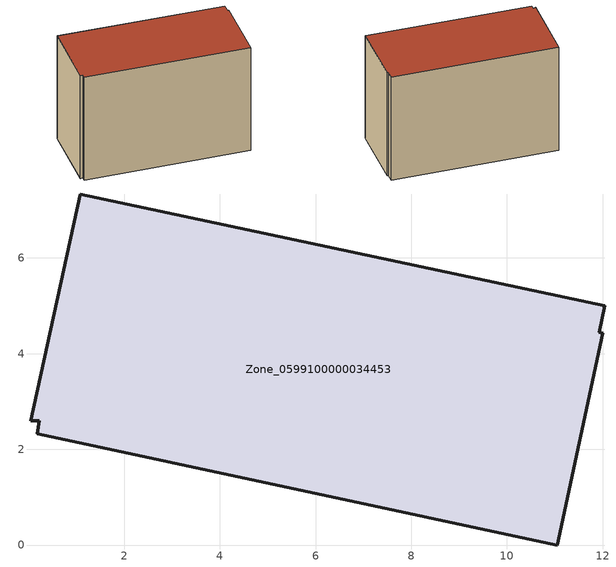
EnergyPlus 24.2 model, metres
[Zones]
Zone_0599100000034453
 floor ground (C_G): 1.08,7.34 12.04,5 11.93,4.45 12,4.43 11.05,0 0.18,2.33 0.23,2.6 0.05,2.6 z0
 wall outside (C_F): 1.08,7.34 0.05,2.6 0.23,2.6 0.18,2.33 11.05,0 12,4.43 11.93,4.45 12.04,5 1.08,7.34 z0:7.81
 roof outside (C_R): 12.04,5 1.08,7.34 0.05,2.6 0.23,2.6 0.18,2.33 11.05,0 12,4.43 11.93,4.45 z7.81
[BUILDING]
Pand.0599100000034453: North Axis=0; Terrain=City; Loads Convergence Tolerance Value=0.04; Temperature Convergence Tolerance Value=0.4; Solar Distribution=FullExterior; Maximum Number of Warmup Days=25; Minimum Number of Warmup Days=1
[Site:Location]
Rotterdam.The.Hague.AP_ZH_NLD Design_Conditions: Latitude=51.96; Longitude=4.45; Time Zone=1; Elevation=-4.5
[SITE:GROUNDTEMPERATURE:BUILDINGSURFACE]
18, 18, 18, 18, 18, 18, 18, 18, 18, 18, 18, 18
[MATERIAL] Thermal Absorptance=0.9; Solar Absorptance=0.7; Visible Absorptance=0.7
Name | Roughness | Thickness | Conductivity | Density | Specific Heat
G.TI.1975-1991 | MediumSmooth | 0.15 | 0.288461 | 540 | 1210
F.TI.1975-1991 | Rough | 0.3 | 0.230769 | 1920 | 840
R.TI.1975-1991 | MediumRough | 0.2 | 0.153846 | 1500 | 1000
[CONSTRUCTION]
C_G: G.TI.1975-1991
C_F: F.TI.1975-1991
C_R: R.TI.1975-1991
[ZONE]
Zone_0599100000034453: Type=1; Multiplier=1; Ceiling Height=Autocalculate; Volume=Autocalculate; Floor Area=autocalculate; Part of Total Floor Area=Yes
[ZONEINFILTRATION:DESIGNFLOWRATE]
Infil_Zone_0599100000034453: Zone or ZoneList or Space or SpaceList=Zone_0599100000034453; Schedule=AlwaysOn; Design Flow Rate Calculation Method=Flow/Area; Flow Rate per Floor Area=0.003; Constant Term Coefficient=1; Temperature Term Coefficient=0; Velocity Term Coefficient=0; Velocity Squared Term Coefficient=0
[HVACTEMPLATE:ZONE:IDEALLOADSAIRSYSTEM]
Zone_0599100000034453: Maximum Heating Supply Air Temperature=50; Minimum Cooling Supply Air Temperature=13; Maximum Heating Supply Air Humidity Ratio=0.0156; Minimum Cooling Supply Air Humidity Ratio=0.0077; Heating Limit=NoLimit; Cooling Limit=NoLimit; Dehumidification Control Type=ConstantSensibleHeatRatio; Cooling Sensible Heat Ratio=0.7; Dehumidification Setpoint=60; Humidification Control Type=None; Humidification Setpoint=30; Outdoor Air Method=None; Outdoor Air Flow Rate per Person=0.00944; Outdoor Air Flow Rate per Zone Floor Area=0; Outdoor Air Flow Rate per Zone=0; Demand Controlled Ventilation Type=None; Outdoor Air Economizer Type=NoEconomizer; Heat Recovery Type=None; Sensible Heat Recovery Effectiveness=0.7; Latent Heat Recovery Effectiveness=0.65
[ZONECONTROL:THERMOSTAT]
ThermostatControl_Zone_0599100000034453: Zone or ZoneList=Zone_0599100000034453; Control Type Schedule=DualSetpointControlType; Control 1=Thermostat_Zone_0599100000034453; Temperature Difference Between Cutout And Setpoint=0
[THERMOSTATSETPOINT:DUALSETPOINT]
Thermostat_Zone_0599100000034453: Heating Setpoint Temperature Schedule=HeatingSetpoint_Zone_0599100000034453; Cooling Setpoint Temperature Schedule=CoolingSetpoint_Zone_0599100000034453
[SCHEDULE:COMPACT]
HeatingSetpoint_Zone_0599100000034453: Through: 12/31, For: AllDays, Until: 24:00, 21
CoolingSetpoint_Zone_0599100000034453: Through: 12/31, For: AllDays, Until: 24:00, 24
DualSetpointControlType: Through: 12/31, For: AllDays, Until: 24:00, 4
AlwaysOn: Through: 12/31, For: AllDays, Until: 24:00, 1
